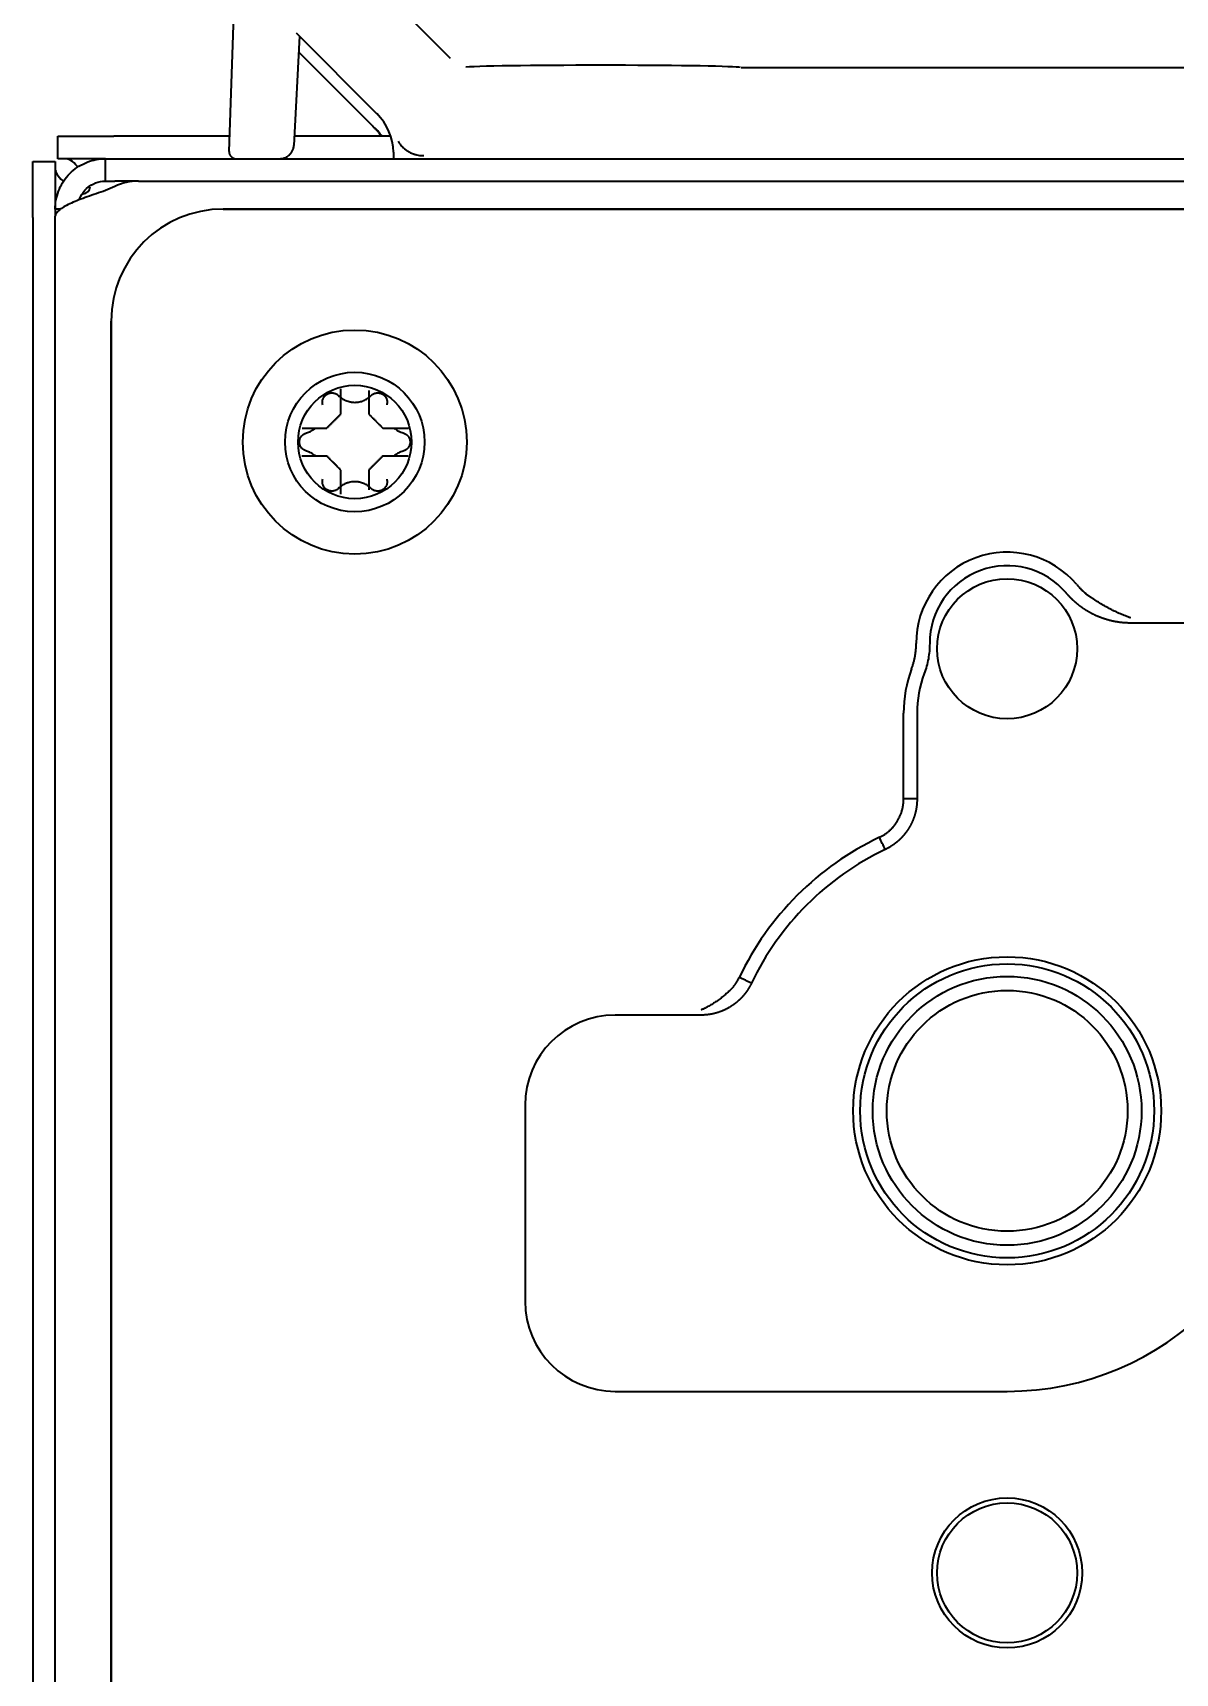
# Model space of a CAD drawing. Extents: x 53 to 4125, y 6244 to 9910.
# Drawn here: x 2213.5 to 2254.3, y 9686.3 to 9744.9 of the extents above; entities that cross this region are included whole.
import ezdxf

# ---------------------------------------------------------------- set-up
doc = ezdxf.new("R2010")
doc.units = 0
doc.header["$LTSCALE"] = 5
doc.layers.add('1', color=7, linetype='CONTINUOUS', true_color=0xffffff)

msp = doc.modelspace()

# ---------------------------------------------------------------- linework, layer by layer
at = {"layer": '1', "color": 7, "linetype": 'Continuous', "lineweight": 35}
for p, q in [((2228.396, 9743.969), (2220.407, 9751.958)), ((2220.484, 9740.652), (2220.708, 9747.06)), ((2223.004, 9744.764), (2222.8, 9740.867)), ((2222.881, 9744.888), (2225.768, 9742)), ((2222.974, 9744.194), (2225.604, 9741.565)), ((2238.772, 9743.646), (2254.779, 9743.646)), ((2214.375, 9741.193), (2216.375, 9741.193)), ((2214.375, 9740.393), (2214.375, 9741.193)), ((2220.512, 9741.193), (2216.375, 9741.193)), ((2226.269, 9741.193), (2222.819, 9741.193)), ((2226.354, 9740.621), (2226.358, 9740.393)), ((2213.475, 9738.293), (2213.475, 9740.293)), ((2213.475, 9740.293), (2214.275, 9740.293)), ((2214.275, 9740.293), (2214.275, 9738.599)), ((2216.068, 9740.393), (2214.375, 9740.393)), ((2216.075, 9740.393), (2216.401, 9740.393)), ((2216.401, 9740.393), (2217.246, 9740.393)), ((2217.246, 9740.393), (2272.939, 9740.393)), ((2216.075, 9739.593), (2216.401, 9739.593)), ((2216.401, 9739.404), (2216.075, 9739.252)), ((2217.246, 9739.593), (2216.401, 9739.593)), ((2217.246, 9739.593), (2272.939, 9739.593)), ((2217.246, 9739.591), (2272.575, 9739.591)), ((2222.775, 9739.591), (2222.775, 9739.593)), ((2226.372, 9739.593), (2226.372, 9739.591)), ((2232.572, 9739.593), (2232.572, 9739.591)), ((2234.984, 9739.591), (2234.984, 9739.593)), ((2213.475, 9738.293), (2213.475, 9397.393)), ((2214.468, 9738.593), (2214.275, 9738.593)), ((2214.275, 9738.593), (2214.275, 9738.343)), ((2214.275, 9098.493), (2214.275, 9738.343)), ((2220.275, 9738.593), (2279.276, 9738.593)), ((2274.275, 9738.593), (2220.275, 9738.593)), ((2216.275, 9734.593), (2216.275, 9647.088)), ((2216.275, 9648.593), (2216.275, 9734.593)), ((2255.275, 9723.811), (2252.684, 9723.811)), ((2244.575, 9717.529), (2244.575, 9720.593)), ((2245.058, 9720.593), (2245.058, 9717.529)), ((2237.339, 9709.811), (2234.275, 9709.811)), ((2231.058, 9706.593), (2231.058, 9699.593)), ((2234.275, 9696.376), (2248.275, 9696.376))]:
    msp.add_line(p, q, dxfattribs=at)
for centre, radius in [((2224.975, 9730.275), 4), ((2224.975, 9730.275), 2.49), ((2224.975, 9730.275), 2.025), ((2248.275, 9722.893), 2.5), ((2248.275, 9706.393), 5.5), ((2248.275, 9706.391), 5.25), ((2248.275, 9706.393), 4.8), ((2248.275, 9706.393), 4.3), ((2248.275, 9689.893), 2.68), ((2248.275, 9689.893), 2.5)]:
    msp.add_circle(centre, radius, dxfattribs=at)
for centre, radius, start, end in [((2220.734, 9740.643), 0.25, 178, 270), ((2217.246, 9737.591), 2, 90, 115), ((2215.275, 9739.393), 0.25, 270, 0), ((2220.275, 9734.593), 4, 90, 180), ((2220.275, 9734.593), 4, 90, 180), ((2248.275, 9723.093), 3.25, 40.12402, 180.27494), ((2248.275, 9723.093), 2.767, 40.12402, 180.27494), ((2249.075, 9720.593), 4.5, 159.36558, 180), ((2249.075, 9720.593), 4.017, 159.36558, 180), ((2248.275, 9706.593), 10.6, 115.50031, 154.49969), ((2248.275, 9706.593), 10.117, 115.50031, 154.49969), ((2234.275, 9706.593), 3.217, 90, 180), ((2248.275, 9706.593), 10.217, 270, 0), ((2234.275, 9699.593), 3.217, 180, 270)]:
    msp.add_arc(centre, radius, start, end, dxfattribs=at)
for centre, major_axis, ratio, start_param, end_param in [((2233.775, 9743.641), (5, 0), 0.017455, 0.087266, 2.885131), ((2224.354, 9740.586), (1.841, 0.782), 0.999823, 5.899274, 6.667096), ((2224.284, 9740.074), (0.76, -1.85), 0.999821, 1.774906, 1.96609)]:
    msp.add_ellipse(centre, major_axis=major_axis, ratio=ratio, start_param=start_param, end_param=end_param, dxfattribs=at)
for points, degree in [([(2225.604, 9741.565), (2225.631, 9741.537), (2225.658, 9741.51), (2225.686, 9741.483)], 3), ([(2225.693, 9741.475), (2225.691, 9741.478), (2225.688, 9741.48), (2225.686, 9741.483)], 3), ([(2216.075, 9739.593), (2216.075, 9740.393)], 1), ([(2223.975, 9730.775), (2223.999, 9730.799), (2224.046, 9730.847), (2224.118, 9730.918), (2224.189, 9730.99), (2224.261, 9731.061), (2224.332, 9731.132), (2224.404, 9731.204), (2224.451, 9731.252), (2224.475, 9731.275)], 3), ([(2225.475, 9731.275), (2225.501, 9731.249), (2225.553, 9731.198), (2225.626, 9731.124), (2225.698, 9731.053), (2225.768, 9730.983), (2225.837, 9730.913), (2225.906, 9730.845), (2225.952, 9730.798), (2225.975, 9730.775)], 3), ([(2224.475, 9729.275), (2224.449, 9729.302), (2224.398, 9729.353), (2224.324, 9729.427), (2224.253, 9729.498), (2224.182, 9729.568), (2224.113, 9729.638), (2224.044, 9729.706), (2223.998, 9729.752), (2223.975, 9729.775)], 3), ([(2225.975, 9729.775), (2225.952, 9729.752), (2225.904, 9729.704), (2225.833, 9729.633), (2225.761, 9729.561), (2225.69, 9729.49), (2225.618, 9729.419), (2225.547, 9729.347), (2225.499, 9729.299), (2225.475, 9729.275)], 3), ([(2250.76, 9725.188), (2250.99, 9724.913), (2251.282, 9724.718)], 2), ([(2244.864, 9722.179), (2245.028, 9722.613), (2245.025, 9723.078)], 2), ([(2243.712, 9716.161), (2244.111, 9716.347), (2244.578, 9717.091), (2244.575, 9717.529)], 2), ([(2245.058, 9717.529), (2244.575, 9717.529)], 1), ([(2243.92, 9715.725), (2243.85, 9715.87), (2243.781, 9716.015), (2243.712, 9716.161)], 3), ([(2238.397, 9710.718), (2238.59, 9710.904), (2238.708, 9711.157)], 2), ([(2239.143, 9710.949), (2238.708, 9711.157)], 1)]:
    msp.add_open_spline(points, degree=degree, dxfattribs=at)
for points, knots in [([(2225.693, 9741.475), (2225.716, 9741.452), (2225.739, 9741.428), (2225.783, 9741.38), (2225.804, 9741.355), (2225.857, 9741.29), (2225.887, 9741.25), (2225.916, 9741.208)], [0, 0, 0, 0, 0.281294, 0.281294, 0.562588, 0.562588, 1, 1, 1, 1]), ([(2222.3, 9740.393), (2222.309, 9740.393), (2222.317, 9740.393), (2222.334, 9740.394), (2222.343, 9740.395), (2222.369, 9740.398), (2222.386, 9740.4), (2222.421, 9740.408), (2222.439, 9740.413), (2222.476, 9740.424), (2222.494, 9740.432), (2222.531, 9740.449), (2222.549, 9740.459), (2222.578, 9740.477), (2222.587, 9740.483), (2222.606, 9740.497), (2222.616, 9740.505), (2222.635, 9740.522), (2222.645, 9740.531), (2222.664, 9740.55), (2222.674, 9740.56), (2222.689, 9740.578), (2222.693, 9740.584), (2222.703, 9740.597), (2222.708, 9740.603), (2222.722, 9740.624), (2222.731, 9740.639), (2222.74, 9740.656)], [0, 0, 0, 0, 0.0625, 0.0625, 0.125, 0.125, 0.25, 0.25, 0.375, 0.375, 0.5, 0.5, 0.625, 0.625, 0.6875, 0.6875, 0.75, 0.75, 0.8125, 0.8125, 0.875, 0.875, 0.90625, 0.90625, 0.9375, 0.9375, 1, 1, 1, 1]), ([(2222.74, 9740.656), (2222.757, 9740.687), (2222.771, 9740.721), (2222.786, 9740.774), (2222.791, 9740.793), (2222.797, 9740.83), (2222.799, 9740.848), (2222.8, 9740.867)], [0, 0, 0, 0, 0.5, 0.5, 0.75, 0.75, 1, 1, 1, 1]), ([(2226.519, 9741.016), (2226.536, 9740.987), (2226.555, 9740.959), (2226.596, 9740.903), (2226.618, 9740.875), (2226.668, 9740.821), (2226.694, 9740.794), (2226.753, 9740.742), (2226.785, 9740.717), (2226.837, 9740.681), (2226.856, 9740.669), (2226.894, 9740.645), (2226.914, 9740.634), (2226.976, 9740.601), (2227.022, 9740.581), (2227.085, 9740.559), (2227.098, 9740.554), (2227.124, 9740.546), (2227.138, 9740.542), (2227.18, 9740.531), (2227.209, 9740.524), (2227.27, 9740.513), (2227.303, 9740.508), (2227.371, 9740.502), (2227.407, 9740.5), (2227.446, 9740.501)], [0, 0, 0, 0, 0.125, 0.125, 0.25, 0.25, 0.375, 0.375, 0.5, 0.5, 0.5625, 0.5625, 0.625, 0.625, 0.75, 0.75, 0.78125, 0.78125, 0.8125, 0.8125, 0.875, 0.875, 0.9375, 0.9375, 1, 1, 1, 1]), ([(2214.275, 9740.052), (2214.275, 9739.978), (2214.299, 9739.904), (2214.389, 9739.757), (2214.456, 9739.683), (2214.555, 9739.596), (2214.571, 9739.582), (2214.588, 9739.568)], [0, 0, 0, 0, 0.457352, 0.457352, 0.914704, 0.914704, 1, 1, 1, 1]), ([(2214.281, 9738.742), (2214.291, 9738.853), (2214.31, 9738.964), (2214.37, 9739.179), (2214.409, 9739.284), (2214.507, 9739.484), (2214.566, 9739.58), (2214.699, 9739.759), (2214.774, 9739.842), (2214.938, 9739.993), (2215.028, 9740.061), (2215.217, 9740.179), (2215.317, 9740.23), (2215.525, 9740.311), (2215.633, 9740.342), (2215.852, 9740.383), (2215.964, 9740.393), (2216.075, 9740.393)], [0, 0, 0, 0, 0.125, 0.125, 0.25, 0.25, 0.375, 0.375, 0.5, 0.5, 0.625, 0.625, 0.75, 0.75, 0.875, 0.875, 1, 1, 1, 1]), ([(2215.102, 9740.078), (2215.088, 9740.096), (2215.073, 9740.113), (2214.985, 9740.213), (2214.912, 9740.28), (2214.764, 9740.37), (2214.69, 9740.393), (2214.616, 9740.393)], [0, 0, 0, 0, 0.088137, 0.088137, 0.544069, 0.544069, 1, 1, 1, 1]), ([(2215.133, 9738.928), (2215.146, 9738.964), (2215.16, 9738.999), (2215.231, 9739.144), (2215.307, 9739.245), (2215.489, 9739.413), (2215.596, 9739.48), (2215.827, 9739.57), (2215.951, 9739.593), (2216.075, 9739.593)], [0, 0, 0, 0, 0.092302, 0.092302, 0.394868, 0.394868, 0.697434, 0.697434, 1, 1, 1, 1]), ([(2216.075, 9739.252), (2215.964, 9739.215), (2215.852, 9739.178), (2215.633, 9739.104), (2215.525, 9739.068), (2215.317, 9738.994), (2215.217, 9738.957), (2215.028, 9738.883), (2214.938, 9738.846), (2214.774, 9738.772), (2214.699, 9738.736), (2214.566, 9738.662), (2214.507, 9738.625), (2214.409, 9738.551), (2214.37, 9738.514), (2214.31, 9738.44), (2214.291, 9738.404), (2214.281, 9738.367)], [0, 0, 0, 0, 0.125, 0.125, 0.25, 0.25, 0.375, 0.375, 0.5, 0.5, 0.625, 0.625, 0.75, 0.75, 0.875, 0.875, 1, 1, 1, 1]), ([(2214.275, 9738.593), (2214.275, 9738.606), (2214.275, 9738.632), (2214.277, 9738.669), (2214.279, 9738.706), (2214.281, 9738.73), (2214.281, 9738.742)], [0, 0, 0, 0, 0.253656, 0.505818, 0.755049, 1, 1, 1, 1]), ([(2214.281, 9738.367), (2214.281, 9738.363), (2214.279, 9738.356), (2214.277, 9738.349), (2214.275, 9738.344), (2214.275, 9738.344), (2214.275, 9738.343)], [0, 0, 0, 0, 0.244951, 0.494182, 0.746344, 1, 1, 1, 1]), ([(2223.831, 9731.608), (2223.826, 9731.625), (2223.82, 9731.661), (2223.819, 9731.697), (2223.821, 9731.724), (2223.822, 9731.733), (2223.824, 9731.751), (2223.826, 9731.76), (2223.832, 9731.787), (2223.837, 9731.804), (2223.848, 9731.83), (2223.852, 9731.838), (2223.86, 9731.855), (2223.865, 9731.863), (2223.879, 9731.886), (2223.89, 9731.901), (2223.908, 9731.922), (2223.915, 9731.929), (2223.928, 9731.942), (2223.935, 9731.948), (2223.956, 9731.966), (2223.971, 9731.976), (2223.995, 9731.99), (2224.004, 9731.995), (2224.02, 9732.003), (2224.029, 9732.006), (2224.055, 9732.016), (2224.073, 9732.021), (2224.1, 9732.026), (2224.109, 9732.028), (2224.128, 9732.03), (2224.137, 9732.031), (2224.156, 9732.031), (2224.165, 9732.031), (2224.183, 9732.03), (2224.192, 9732.029), (2224.22, 9732.025), (2224.237, 9732.022), (2224.264, 9732.013), (2224.272, 9732.01), (2224.289, 9732.004), (2224.298, 9732), (2224.322, 9731.988), (2224.338, 9731.979), (2224.36, 9731.963), (2224.367, 9731.957), (2224.381, 9731.945), (2224.387, 9731.939), (2224.394, 9731.933)], [0, 0, 0, 0, 0.0625, 0.125, 0.125, 0.15625, 0.15625, 0.1875, 0.1875, 0.25, 0.25, 0.28125, 0.28125, 0.3125, 0.3125, 0.375, 0.375, 0.40625, 0.40625, 0.4375, 0.4375, 0.5, 0.5, 0.53125, 0.53125, 0.5625, 0.5625, 0.625, 0.625, 0.65625, 0.65625, 0.6875, 0.6875, 0.71875, 0.71875, 0.75, 0.75, 0.8125, 0.8125, 0.84375, 0.84375, 0.875, 0.875, 0.9375, 0.9375, 0.96875, 0.96875, 1, 1, 1, 1]), ([(2224.394, 9731.933), (2224.432, 9731.895), (2224.473, 9731.861), (2224.539, 9731.817), (2224.561, 9731.803), (2224.597, 9731.784), (2224.609, 9731.778), (2224.633, 9731.767), (2224.646, 9731.761), (2224.708, 9731.735), (2224.759, 9731.719), (2224.825, 9731.706), (2224.839, 9731.704), (2224.866, 9731.7), (2224.879, 9731.698), (2224.92, 9731.694), (2224.948, 9731.692), (2225.03, 9731.692), (2225.084, 9731.698), (2225.163, 9731.714), (2225.19, 9731.72), (2225.229, 9731.732), (2225.242, 9731.737), (2225.267, 9731.746), (2225.28, 9731.751), (2225.342, 9731.776), (2225.389, 9731.802), (2225.455, 9731.846), (2225.477, 9731.862), (2225.518, 9731.896), (2225.538, 9731.914), (2225.557, 9731.933)], [0, 0, 0, 0, 0.125, 0.125, 0.1875, 0.1875, 0.21875, 0.21875, 0.25, 0.25, 0.375, 0.375, 0.40625, 0.40625, 0.4375, 0.4375, 0.5, 0.5, 0.625, 0.625, 0.6875, 0.6875, 0.71875, 0.71875, 0.75, 0.75, 0.875, 0.875, 0.9375, 0.9375, 1, 1, 1, 1]), ([(2224.475, 9731.275), (2224.475, 9731.33), (2224.475, 9731.438), (2224.475, 9731.599), (2224.475, 9731.758), (2224.475, 9731.914), (2224.475, 9732.049), (2224.475, 9732.135), (2224.475, 9732.171)], [0, 0, 0, 0, 0.176379, 0.352757, 0.529136, 0.705514, 0.881893, 1, 1, 1, 1]), ([(2225.475, 9732.115), (2225.475, 9732.059), (2225.475, 9732.003), (2225.475, 9731.838), (2225.475, 9731.728), (2225.475, 9731.504), (2225.475, 9731.391), (2225.475, 9731.275)], [0, 0, 0, 0, 0.207293, 0.207293, 0.603646, 0.603646, 1, 1, 1, 1]), ([(2225.557, 9731.933), (2225.57, 9731.946), (2225.597, 9731.969), (2225.628, 9731.988), (2225.653, 9732), (2225.661, 9732.004), (2225.678, 9732.01), (2225.687, 9732.013), (2225.713, 9732.021), (2225.731, 9732.025), (2225.758, 9732.029), (2225.767, 9732.03), (2225.786, 9732.031), (2225.795, 9732.031), (2225.822, 9732.03), (2225.841, 9732.028), (2225.868, 9732.023), (2225.877, 9732.021), (2225.895, 9732.016), (2225.904, 9732.013), (2225.93, 9732.003), (2225.946, 9731.995), (2225.97, 9731.981), (2225.978, 9731.976), (2225.994, 9731.966), (2226.001, 9731.96), (2226.023, 9731.943), (2226.036, 9731.93), (2226.054, 9731.909), (2226.06, 9731.902), (2226.071, 9731.887), (2226.076, 9731.879), (2226.091, 9731.856), (2226.099, 9731.839), (2226.109, 9731.814), (2226.113, 9731.805), (2226.118, 9731.787), (2226.12, 9731.779), (2226.127, 9731.752), (2226.129, 9731.734), (2226.131, 9731.707), (2226.131, 9731.698), (2226.131, 9731.679), (2226.13, 9731.67), (2226.128, 9731.643), (2226.124, 9731.625), (2226.12, 9731.608)], [0, 0, 0, 0, 0.0625, 0.125, 0.125, 0.15625, 0.15625, 0.1875, 0.1875, 0.25, 0.25, 0.28125, 0.28125, 0.3125, 0.3125, 0.375, 0.375, 0.40625, 0.40625, 0.4375, 0.4375, 0.5, 0.5, 0.53125, 0.53125, 0.5625, 0.5625, 0.625, 0.625, 0.65625, 0.65625, 0.6875, 0.6875, 0.75, 0.75, 0.78125, 0.78125, 0.8125, 0.8125, 0.875, 0.875, 0.90625, 0.90625, 0.9375, 0.9375, 1, 1, 1, 1]), ([(2223.1, 9730.775), (2223.167, 9730.775), (2223.236, 9730.775), (2223.413, 9730.775), (2223.523, 9730.775), (2223.746, 9730.775), (2223.86, 9730.775), (2223.975, 9730.775)], [0, 0, 0, 0, 0.241257, 0.241257, 0.620628, 0.620628, 1, 1, 1, 1]), ([(2223.249, 9730.601), (2223.301, 9730.614), (2223.35, 9730.633), (2223.422, 9730.668), (2223.445, 9730.681), (2223.48, 9730.702), (2223.491, 9730.71), (2223.513, 9730.725), (2223.524, 9730.733), (2223.546, 9730.75), (2223.557, 9730.758), (2223.567, 9730.767)], [0, 0, 0, 0, 0.4426, 0.4426, 0.6639, 0.6639, 0.77455, 0.77455, 0.885201, 0.885201, 1, 1, 1, 1]), ([(2225.975, 9730.775), (2226.03, 9730.775), (2226.138, 9730.775), (2226.299, 9730.775), (2226.458, 9730.775), (2226.613, 9730.775), (2226.757, 9730.775), (2226.854, 9730.775), (2226.899, 9730.775)], [0, 0, 0, 0, 0.17105, 0.3421, 0.513149, 0.684199, 0.855249, 1, 1, 1, 1]), ([(2226.383, 9730.768), (2226.393, 9730.759), (2226.425, 9730.733), (2226.458, 9730.71), (2226.493, 9730.689), (2226.504, 9730.682), (2226.528, 9730.669), (2226.54, 9730.663), (2226.6, 9730.633), (2226.649, 9730.615), (2226.701, 9730.601)], [0, 0, 0, 0, 0.11426, 0.335695, 0.335695, 0.446413, 0.446413, 0.55713, 0.55713, 1, 1, 1, 1]), ([(2223.249, 9729.95), (2223.232, 9729.955), (2223.198, 9729.967), (2223.166, 9729.985), (2223.143, 9730), (2223.136, 9730.005), (2223.121, 9730.017), (2223.115, 9730.023), (2223.095, 9730.041), (2223.082, 9730.055), (2223.065, 9730.076), (2223.06, 9730.084), (2223.05, 9730.099), (2223.045, 9730.107), (2223.032, 9730.132), (2223.025, 9730.148), (2223.016, 9730.175), (2223.013, 9730.184), (2223.008, 9730.202), (2223.006, 9730.211), (2223.002, 9730.238), (2223, 9730.257), (2223, 9730.284), (2223.001, 9730.294), (2223.002, 9730.312), (2223.003, 9730.322), (2223.008, 9730.349), (2223.012, 9730.367), (2223.021, 9730.393), (2223.025, 9730.402), (2223.032, 9730.419), (2223.036, 9730.427), (2223.049, 9730.451), (2223.059, 9730.467), (2223.076, 9730.489), (2223.082, 9730.496), (2223.095, 9730.509), (2223.101, 9730.516), (2223.121, 9730.534), (2223.135, 9730.546), (2223.158, 9730.561), (2223.166, 9730.566), (2223.182, 9730.574), (2223.19, 9730.579), (2223.215, 9730.59), (2223.232, 9730.596), (2223.249, 9730.601)], [0, 0, 0, 0, 0.0625, 0.125, 0.125, 0.15625, 0.15625, 0.1875, 0.1875, 0.25, 0.25, 0.28125, 0.28125, 0.3125, 0.3125, 0.375, 0.375, 0.40625, 0.40625, 0.4375, 0.4375, 0.5, 0.5, 0.53125, 0.53125, 0.5625, 0.5625, 0.625, 0.625, 0.65625, 0.65625, 0.6875, 0.6875, 0.75, 0.75, 0.78125, 0.78125, 0.8125, 0.8125, 0.875, 0.875, 0.90625, 0.90625, 0.9375, 0.9375, 1, 1, 1, 1]), ([(2226.701, 9730.601), (2226.719, 9730.596), (2226.753, 9730.584), (2226.784, 9730.566), (2226.807, 9730.551), (2226.815, 9730.546), (2226.829, 9730.534), (2226.836, 9730.528), (2226.856, 9730.51), (2226.868, 9730.496), (2226.885, 9730.475), (2226.891, 9730.467), (2226.901, 9730.452), (2226.905, 9730.444), (2226.918, 9730.419), (2226.926, 9730.403), (2226.935, 9730.376), (2226.938, 9730.367), (2226.942, 9730.349), (2226.944, 9730.34), (2226.949, 9730.313), (2226.95, 9730.295), (2226.95, 9730.267), (2226.95, 9730.257), (2226.948, 9730.239), (2226.947, 9730.23), (2226.943, 9730.202), (2226.938, 9730.184), (2226.929, 9730.158), (2226.926, 9730.149), (2226.918, 9730.132), (2226.914, 9730.124), (2226.901, 9730.1), (2226.891, 9730.084), (2226.874, 9730.062), (2226.869, 9730.055), (2226.856, 9730.042), (2226.85, 9730.035), (2226.83, 9730.017), (2226.815, 9730.005), (2226.793, 9729.99), (2226.785, 9729.985), (2226.769, 9729.977), (2226.761, 9729.973), (2226.736, 9729.961), (2226.719, 9729.955), (2226.701, 9729.95)], [0, 0, 0, 0, 0.0625, 0.125, 0.125, 0.15625, 0.15625, 0.1875, 0.1875, 0.25, 0.25, 0.28125, 0.28125, 0.3125, 0.3125, 0.375, 0.375, 0.40625, 0.40625, 0.4375, 0.4375, 0.5, 0.5, 0.53125, 0.53125, 0.5625, 0.5625, 0.625, 0.625, 0.65625, 0.65625, 0.6875, 0.6875, 0.75, 0.75, 0.78125, 0.78125, 0.8125, 0.8125, 0.875, 0.875, 0.90625, 0.90625, 0.9375, 0.9375, 1, 1, 1, 1]), ([(2223.975, 9729.775), (2223.921, 9729.775), (2223.813, 9729.775), (2223.651, 9729.775), (2223.492, 9729.775), (2223.337, 9729.775), (2223.205, 9729.775), (2223.121, 9729.775), (2223.088, 9729.775)], [0, 0, 0, 0, 0.177991, 0.355983, 0.533974, 0.711965, 0.889957, 1, 1, 1, 1]), ([(2223.568, 9729.783), (2223.557, 9729.792), (2223.525, 9729.818), (2223.492, 9729.841), (2223.458, 9729.862), (2223.446, 9729.869), (2223.422, 9729.882), (2223.411, 9729.888), (2223.351, 9729.918), (2223.301, 9729.936), (2223.249, 9729.95)], [0, 0, 0, 0, 0.114897, 0.336173, 0.336173, 0.446811, 0.446811, 0.557449, 0.557449, 1, 1, 1, 1]), ([(2226.882, 9729.775), (2226.804, 9729.775), (2226.726, 9729.775), (2226.538, 9729.775), (2226.428, 9729.775), (2226.204, 9729.775), (2226.091, 9729.775), (2225.975, 9729.775)], [0, 0, 0, 0, 0.268822, 0.268822, 0.634411, 0.634411, 1, 1, 1, 1]), ([(2226.701, 9729.95), (2226.65, 9729.936), (2226.6, 9729.918), (2226.529, 9729.883), (2226.505, 9729.87), (2226.471, 9729.849), (2226.46, 9729.841), (2226.437, 9729.826), (2226.427, 9729.818), (2226.405, 9729.801), (2226.394, 9729.793), (2226.383, 9729.784)], [0, 0, 0, 0, 0.442502, 0.442502, 0.663754, 0.663754, 0.774379, 0.774379, 0.885005, 0.885005, 1, 1, 1, 1]), ([(2224.394, 9728.618), (2224.381, 9728.605), (2224.353, 9728.582), (2224.322, 9728.563), (2224.298, 9728.551), (2224.29, 9728.547), (2224.273, 9728.541), (2224.264, 9728.538), (2224.238, 9728.53), (2224.22, 9728.526), (2224.184, 9728.521), (2224.165, 9728.52), (2224.128, 9728.521), (2224.11, 9728.523), (2224.082, 9728.528), (2224.074, 9728.53), (2224.056, 9728.535), (2224.047, 9728.538), (2224.021, 9728.548), (2224.004, 9728.556), (2223.98, 9728.57), (2223.972, 9728.575), (2223.957, 9728.585), (2223.949, 9728.591), (2223.928, 9728.609), (2223.915, 9728.621), (2223.896, 9728.642), (2223.891, 9728.649), (2223.88, 9728.664), (2223.874, 9728.672), (2223.86, 9728.696), (2223.852, 9728.712), (2223.841, 9728.737), (2223.838, 9728.746), (2223.832, 9728.763), (2223.83, 9728.772), (2223.824, 9728.799), (2223.821, 9728.817), (2223.82, 9728.844), (2223.819, 9728.853), (2223.82, 9728.872), (2223.82, 9728.881), (2223.823, 9728.908), (2223.826, 9728.926), (2223.831, 9728.943)], [0, 0, 0, 0, 0.0625, 0.125, 0.125, 0.15625, 0.15625, 0.1875, 0.1875, 0.25, 0.25, 0.3125, 0.3125, 0.375, 0.375, 0.40625, 0.40625, 0.4375, 0.4375, 0.5, 0.5, 0.53125, 0.53125, 0.5625, 0.5625, 0.625, 0.625, 0.65625, 0.65625, 0.6875, 0.6875, 0.75, 0.75, 0.78125, 0.78125, 0.8125, 0.8125, 0.875, 0.875, 0.90625, 0.90625, 0.9375, 0.9375, 1, 1, 1, 1]), ([(2225.556, 9728.618), (2225.519, 9728.656), (2225.478, 9728.69), (2225.412, 9728.734), (2225.389, 9728.748), (2225.342, 9728.773), (2225.317, 9728.785), (2225.243, 9728.816), (2225.191, 9728.832), (2225.125, 9728.845), (2225.112, 9728.847), (2225.085, 9728.851), (2225.071, 9728.853), (2225.03, 9728.857), (2225.003, 9728.859), (2224.92, 9728.859), (2224.867, 9728.853), (2224.787, 9728.837), (2224.761, 9728.831), (2224.722, 9728.819), (2224.709, 9728.814), (2224.684, 9728.805), (2224.671, 9728.8), (2224.609, 9728.775), (2224.562, 9728.749), (2224.495, 9728.705), (2224.474, 9728.689), (2224.432, 9728.655), (2224.413, 9728.637), (2224.394, 9728.618)], [0, 0, 0, 0, 0.125, 0.125, 0.1875, 0.1875, 0.25, 0.25, 0.375, 0.375, 0.40625, 0.40625, 0.4375, 0.4375, 0.5, 0.5, 0.625, 0.625, 0.6875, 0.6875, 0.71875, 0.71875, 0.75, 0.75, 0.875, 0.875, 0.9375, 0.9375, 1, 1, 1, 1]), ([(2224.475, 9728.417), (2224.475, 9728.479), (2224.475, 9728.542), (2224.475, 9728.713), (2224.475, 9728.823), (2224.475, 9729.047), (2224.475, 9729.16), (2224.475, 9729.275)], [0, 0, 0, 0, 0.225482, 0.225482, 0.612741, 0.612741, 1, 1, 1, 1]), ([(2225.475, 9729.275), (2225.475, 9729.221), (2225.475, 9729.113), (2225.475, 9728.952), (2225.475, 9728.793), (2225.475, 9728.664), (2225.475, 9728.589), (2225.475, 9728.564)], [0, 0, 0, 0, 0.223221, 0.446441, 0.669662, 0.892882, 1, 1, 1, 1]), ([(2226.12, 9728.944), (2226.124, 9728.926), (2226.131, 9728.891), (2226.132, 9728.854), (2226.13, 9728.827), (2226.129, 9728.818), (2226.126, 9728.8), (2226.125, 9728.791), (2226.119, 9728.764), (2226.113, 9728.747), (2226.103, 9728.721), (2226.099, 9728.713), (2226.091, 9728.696), (2226.086, 9728.688), (2226.072, 9728.665), (2226.061, 9728.65), (2226.042, 9728.629), (2226.036, 9728.622), (2226.023, 9728.609), (2226.016, 9728.603), (2225.994, 9728.585), (2225.979, 9728.575), (2225.955, 9728.561), (2225.947, 9728.556), (2225.93, 9728.548), (2225.921, 9728.545), (2225.896, 9728.535), (2225.878, 9728.53), (2225.85, 9728.525), (2225.841, 9728.523), (2225.823, 9728.521), (2225.813, 9728.52), (2225.795, 9728.52), (2225.786, 9728.52), (2225.767, 9728.521), (2225.758, 9728.522), (2225.731, 9728.526), (2225.713, 9728.529), (2225.687, 9728.538), (2225.678, 9728.541), (2225.661, 9728.547), (2225.653, 9728.551), (2225.628, 9728.563), (2225.613, 9728.573), (2225.591, 9728.588), (2225.583, 9728.594), (2225.57, 9728.606), (2225.563, 9728.612), (2225.556, 9728.618)], [0, 0, 0, 0, 0.0625, 0.125, 0.125, 0.15625, 0.15625, 0.1875, 0.1875, 0.25, 0.25, 0.28125, 0.28125, 0.3125, 0.3125, 0.375, 0.375, 0.40625, 0.40625, 0.4375, 0.4375, 0.5, 0.5, 0.53125, 0.53125, 0.5625, 0.5625, 0.625, 0.625, 0.65625, 0.65625, 0.6875, 0.6875, 0.71875, 0.71875, 0.75, 0.75, 0.8125, 0.8125, 0.84375, 0.84375, 0.875, 0.875, 0.9375, 0.9375, 0.96875, 0.96875, 1, 1, 1, 1]), ([(2252.684, 9723.811), (2252.675, 9723.811), (2252.657, 9723.811), (2252.63, 9723.811), (2252.602, 9723.812), (2252.575, 9723.813), (2252.548, 9723.814), (2252.521, 9723.815), (2252.494, 9723.817), (2252.467, 9723.819), (2252.44, 9723.821), (2252.412, 9723.823), (2252.385, 9723.826), (2252.358, 9723.828), (2252.331, 9723.831), (2252.304, 9723.835), (2252.277, 9723.838), (2252.25, 9723.842), (2252.224, 9723.846), (2252.197, 9723.851), (2252.17, 9723.855), (2252.143, 9723.86), (2252.116, 9723.865), (2252.09, 9723.87), (2252.063, 9723.876), (2252.037, 9723.881), (2252.01, 9723.887), (2251.984, 9723.894), (2251.957, 9723.9), (2251.931, 9723.907), (2251.905, 9723.914), (2251.878, 9723.921), (2251.852, 9723.928), (2251.826, 9723.936), (2251.8, 9723.944), (2251.774, 9723.952), (2251.748, 9723.96), (2251.722, 9723.969), (2251.697, 9723.978), (2251.671, 9723.987), (2251.646, 9723.996), (2251.62, 9724.006), (2251.595, 9724.015), (2251.569, 9724.025), (2251.544, 9724.036), (2251.519, 9724.046), (2251.494, 9724.057), (2251.469, 9724.068), (2251.444, 9724.079), (2251.42, 9724.09), (2251.395, 9724.102), (2251.371, 9724.114), (2251.346, 9724.126), (2251.322, 9724.138), (2251.298, 9724.15), (2251.274, 9724.163), (2251.25, 9724.176), (2251.226, 9724.189), (2251.202, 9724.202), (2251.179, 9724.216), (2251.155, 9724.23), (2251.132, 9724.244), (2251.109, 9724.258), (2251.086, 9724.272), (2251.063, 9724.287), (2251.04, 9724.302), (2251.017, 9724.317), (2250.995, 9724.332), (2250.972, 9724.347), (2250.95, 9724.363), (2250.928, 9724.379), (2250.906, 9724.395), (2250.884, 9724.411), (2250.863, 9724.427), (2250.841, 9724.444), (2250.82, 9724.461), (2250.798, 9724.478), (2250.777, 9724.495), (2250.757, 9724.512), (2250.736, 9724.53), (2250.715, 9724.548), (2250.695, 9724.566), (2250.675, 9724.584), (2250.654, 9724.602), (2250.634, 9724.62), (2250.615, 9724.639), (2250.595, 9724.658), (2250.576, 9724.677), (2250.556, 9724.696), (2250.537, 9724.716), (2250.519, 9724.735), (2250.5, 9724.755), (2250.481, 9724.775), (2250.463, 9724.795), (2250.445, 9724.815), (2250.427, 9724.835), (2250.409, 9724.856), (2250.397, 9724.87), (2250.391, 9724.877)], [0, 0, 0, 0, 0.010418, 0.020835, 0.031253, 0.04167, 0.052088, 0.062505, 0.072922, 0.08334, 0.093757, 0.104175, 0.114592, 0.125009, 0.135426, 0.145844, 0.156261, 0.166678, 0.177095, 0.187512, 0.197929, 0.208347, 0.218764, 0.229181, 0.239598, 0.250015, 0.260432, 0.270849, 0.281266, 0.291683, 0.302099, 0.312516, 0.322933, 0.33335, 0.343767, 0.354184, 0.364601, 0.375017, 0.385434, 0.395851, 0.406267, 0.416684, 0.427101, 0.437518, 0.447934, 0.458351, 0.468767, 0.479184, 0.489601, 0.500017, 0.510434, 0.52085, 0.531267, 0.541683, 0.5521, 0.562516, 0.572933, 0.583349, 0.593766, 0.604182, 0.614599, 0.625015, 0.635431, 0.645848, 0.656264, 0.66668, 0.677097, 0.687513, 0.697929, 0.708346, 0.718762, 0.729178, 0.739595, 0.750011, 0.760427, 0.770844, 0.78126, 0.791676, 0.802092, 0.812509, 0.822925, 0.833341, 0.843757, 0.854173, 0.86459, 0.875006, 0.885422, 0.895838, 0.906254, 0.916671, 0.927087, 0.937503, 0.947919, 0.958335, 0.968752, 0.979168, 0.989584, 1, 1, 1, 1]), ([(2252.68, 9723.998), (2252.677, 9724), (2252.673, 9724.001), (2252.668, 9724.002), (2252.667, 9724.003), (2252.665, 9724.003), (2252.662, 9724.004), (2252.66, 9724.005), (2252.65, 9724.009), (2252.643, 9724.011), (2252.62, 9724.019), (2252.605, 9724.025), (2252.56, 9724.041), (2252.53, 9724.052), (2252.44, 9724.087), (2252.38, 9724.111), (2252.261, 9724.163), (2252.202, 9724.19), (2252.084, 9724.246), (2251.967, 9724.305), (2251.851, 9724.368), (2251.736, 9724.434), (2251.678, 9724.467), (2251.564, 9724.536), (2251.507, 9724.572), (2251.394, 9724.644), (2251.338, 9724.681), (2251.282, 9724.718)], [0, 0, 0, 0, 0.007813, 0.007813, 0.009766, 0.009766, 0.011719, 0.015625, 0.015625, 0.03125, 0.03125, 0.0625, 0.0625, 0.125, 0.125, 0.25, 0.25, 0.375, 0.375, 0.5, 0.625, 0.625, 0.75, 0.75, 0.875, 0.875, 1, 1, 1, 1]), ([(2245.508, 9723.08), (2245.509, 9722.898), (2245.493, 9722.715), (2245.428, 9722.356), (2245.38, 9722.18), (2245.316, 9722.009)], [0, 0, 0, 0, 0.5, 0.5, 1, 1, 1, 1]), ([(2245.058, 9717.529), (2245.058, 9717.521), (2245.058, 9717.506), (2245.057, 9717.482), (2245.057, 9717.459), (2245.056, 9717.435), (2245.054, 9717.412), (2245.053, 9717.389), (2245.051, 9717.365), (2245.049, 9717.342), (2245.047, 9717.319), (2245.044, 9717.295), (2245.041, 9717.272), (2245.038, 9717.249), (2245.035, 9717.226), (2245.031, 9717.202), (2245.027, 9717.179), (2245.023, 9717.156), (2245.018, 9717.133), (2245.013, 9717.11), (2245.008, 9717.087), (2245.003, 9717.065), (2244.998, 9717.042), (2244.992, 9717.019), (2244.986, 9716.997), (2244.979, 9716.974), (2244.973, 9716.951), (2244.966, 9716.929), (2244.959, 9716.907), (2244.951, 9716.885), (2244.943, 9716.862), (2244.935, 9716.84), (2244.927, 9716.818), (2244.919, 9716.797), (2244.91, 9716.775), (2244.901, 9716.753), (2244.892, 9716.732), (2244.882, 9716.71), (2244.873, 9716.689), (2244.863, 9716.668), (2244.852, 9716.647), (2244.842, 9716.626), (2244.831, 9716.605), (2244.82, 9716.584), (2244.809, 9716.563), (2244.798, 9716.543), (2244.786, 9716.523), (2244.774, 9716.502), (2244.762, 9716.482), (2244.75, 9716.463), (2244.737, 9716.443), (2244.724, 9716.423), (2244.711, 9716.404), (2244.698, 9716.384), (2244.684, 9716.365), (2244.67, 9716.346), (2244.656, 9716.328), (2244.642, 9716.309), (2244.628, 9716.29), (2244.613, 9716.272), (2244.598, 9716.254), (2244.583, 9716.236), (2244.568, 9716.218), (2244.552, 9716.201), (2244.537, 9716.183), (2244.521, 9716.166), (2244.505, 9716.149), (2244.489, 9716.132), (2244.472, 9716.115), (2244.455, 9716.099), (2244.439, 9716.083), (2244.421, 9716.067), (2244.404, 9716.051), (2244.387, 9716.035), (2244.369, 9716.02), (2244.351, 9716.004), (2244.333, 9715.989), (2244.315, 9715.974), (2244.297, 9715.96), (2244.278, 9715.945), (2244.26, 9715.931), (2244.241, 9715.917), (2244.222, 9715.903), (2244.203, 9715.89), (2244.184, 9715.877), (2244.164, 9715.864), (2244.144, 9715.851), (2244.125, 9715.838), (2244.105, 9715.826), (2244.085, 9715.814), (2244.065, 9715.802), (2244.044, 9715.79), (2244.024, 9715.779), (2244.003, 9715.767), (2243.982, 9715.756), (2243.962, 9715.746), (2243.941, 9715.735), (2243.927, 9715.728), (2243.92, 9715.725)], [0, 0, 0, 0, 0.010418, 0.020837, 0.031255, 0.041673, 0.052091, 0.062509, 0.072927, 0.083344, 0.093762, 0.10418, 0.114597, 0.125015, 0.135432, 0.145849, 0.156267, 0.166684, 0.177101, 0.187518, 0.197935, 0.208352, 0.218769, 0.229186, 0.239602, 0.250019, 0.260436, 0.270852, 0.281269, 0.291686, 0.302102, 0.312519, 0.322935, 0.333351, 0.343768, 0.354184, 0.3646, 0.375017, 0.385433, 0.395849, 0.406265, 0.416681, 0.427098, 0.437514, 0.44793, 0.458346, 0.468762, 0.479178, 0.489594, 0.50001, 0.510426, 0.520842, 0.531258, 0.541674, 0.55209, 0.562506, 0.572922, 0.583338, 0.593754, 0.60417, 0.614586, 0.625002, 0.635418, 0.645834, 0.65625, 0.666666, 0.677083, 0.687499, 0.697915, 0.708331, 0.718747, 0.729163, 0.73958, 0.749996, 0.760412, 0.770829, 0.781245, 0.791661, 0.802078, 0.812494, 0.822911, 0.833327, 0.843744, 0.854161, 0.864577, 0.874994, 0.885411, 0.895828, 0.906245, 0.916662, 0.927079, 0.937496, 0.947913, 0.95833, 0.968748, 0.979165, 0.989582, 1, 1, 1, 1]), ([(2239.143, 9710.949), (2239.14, 9710.942), (2239.133, 9710.928), (2239.123, 9710.907), (2239.112, 9710.886), (2239.101, 9710.865), (2239.09, 9710.845), (2239.078, 9710.824), (2239.067, 9710.804), (2239.055, 9710.784), (2239.043, 9710.764), (2239.03, 9710.744), (2239.018, 9710.724), (2239.005, 9710.704), (2238.992, 9710.685), (2238.979, 9710.666), (2238.965, 9710.647), (2238.951, 9710.628), (2238.937, 9710.609), (2238.923, 9710.59), (2238.909, 9710.572), (2238.894, 9710.553), (2238.879, 9710.535), (2238.864, 9710.517), (2238.849, 9710.499), (2238.833, 9710.482), (2238.818, 9710.464), (2238.802, 9710.447), (2238.786, 9710.43), (2238.77, 9710.413), (2238.753, 9710.396), (2238.736, 9710.38), (2238.72, 9710.364), (2238.703, 9710.348), (2238.685, 9710.332), (2238.668, 9710.316), (2238.65, 9710.301), (2238.633, 9710.285), (2238.615, 9710.27), (2238.596, 9710.255), (2238.578, 9710.241), (2238.56, 9710.226), (2238.541, 9710.212), (2238.522, 9710.198), (2238.503, 9710.184), (2238.484, 9710.171), (2238.465, 9710.158), (2238.445, 9710.144), (2238.426, 9710.132), (2238.406, 9710.119), (2238.386, 9710.107), (2238.366, 9710.094), (2238.346, 9710.083), (2238.326, 9710.071), (2238.305, 9710.059), (2238.285, 9710.048), (2238.264, 9710.037), (2238.243, 9710.027), (2238.222, 9710.016), (2238.201, 9710.006), (2238.18, 9709.996), (2238.158, 9709.986), (2238.137, 9709.977), (2238.115, 9709.967), (2238.094, 9709.958), (2238.072, 9709.95), (2238.05, 9709.941), (2238.028, 9709.933), (2238.006, 9709.925), (2237.984, 9709.917), (2237.962, 9709.91), (2237.939, 9709.903), (2237.917, 9709.896), (2237.895, 9709.889), (2237.872, 9709.883), (2237.849, 9709.877), (2237.827, 9709.871), (2237.804, 9709.865), (2237.781, 9709.86), (2237.758, 9709.855), (2237.735, 9709.85), (2237.712, 9709.846), (2237.689, 9709.841), (2237.666, 9709.838), (2237.643, 9709.834), (2237.62, 9709.83), (2237.596, 9709.827), (2237.573, 9709.824), (2237.55, 9709.822), (2237.527, 9709.819), (2237.503, 9709.817), (2237.48, 9709.816), (2237.456, 9709.814), (2237.433, 9709.813), (2237.41, 9709.812), (2237.386, 9709.811), (2237.363, 9709.811), (2237.347, 9709.811), (2237.339, 9709.811)], [0, 0, 0, 0, 0.010418, 0.020835, 0.031252, 0.04167, 0.052087, 0.062504, 0.072921, 0.083338, 0.093755, 0.104172, 0.114589, 0.125006, 0.135423, 0.145839, 0.156256, 0.166673, 0.177089, 0.187506, 0.197922, 0.208339, 0.218755, 0.229171, 0.239588, 0.250004, 0.26042, 0.270837, 0.281253, 0.291669, 0.302085, 0.312501, 0.322917, 0.333334, 0.34375, 0.354166, 0.364582, 0.374998, 0.385414, 0.39583, 0.406246, 0.416662, 0.427078, 0.437494, 0.44791, 0.458326, 0.468742, 0.479158, 0.489574, 0.49999, 0.510406, 0.520822, 0.531238, 0.541654, 0.55207, 0.562486, 0.572902, 0.583318, 0.593735, 0.604151, 0.614567, 0.624983, 0.6354, 0.645816, 0.656232, 0.666648, 0.677065, 0.687481, 0.697898, 0.708314, 0.718731, 0.729147, 0.739564, 0.749981, 0.760398, 0.770814, 0.781231, 0.791648, 0.802065, 0.812482, 0.822899, 0.833316, 0.843733, 0.854151, 0.864568, 0.874985, 0.885403, 0.89582, 0.906238, 0.916656, 0.927073, 0.937491, 0.947909, 0.958327, 0.968745, 0.979163, 0.989582, 1, 1, 1, 1]), ([(2238.396, 9710.719), (2238.357, 9710.68), (2238.316, 9710.642), (2238.235, 9710.568), (2238.193, 9710.532), (2238.11, 9710.463), (2238.067, 9710.429), (2238.003, 9710.38), (2237.981, 9710.364), (2237.937, 9710.333), (2237.915, 9710.317), (2237.871, 9710.287), (2237.848, 9710.272), (2237.815, 9710.25), (2237.804, 9710.243), (2237.781, 9710.229), (2237.77, 9710.222), (2237.714, 9710.187), (2237.67, 9710.159), (2237.579, 9710.107), (2237.534, 9710.083), (2237.464, 9710.049), (2237.44, 9710.039), (2237.405, 9710.023), (2237.393, 9710.018), (2237.375, 9710.01), (2237.369, 9710.008), (2237.361, 9710.005), (2237.359, 9710.004), (2237.357, 9710.003), (2237.356, 9710.002), (2237.355, 9710.002), (2237.351, 9710), (2237.348, 9709.999), (2237.345, 9709.998)], [0, 0, 0, 0, 0.125, 0.125, 0.25, 0.25, 0.375, 0.375, 0.4375, 0.4375, 0.5, 0.5, 0.5625, 0.5625, 0.59375, 0.59375, 0.625, 0.625, 0.75, 0.75, 0.875, 0.875, 0.9375, 0.9375, 0.96875, 0.96875, 0.984375, 0.984375, 0.988281, 0.990234, 0.990234, 0.992188, 0.992188, 1, 1, 1, 1])]:
    msp.add_open_spline(points, degree=3, knots=knots, dxfattribs=at)

doc.saveas('drawing.dxf')
